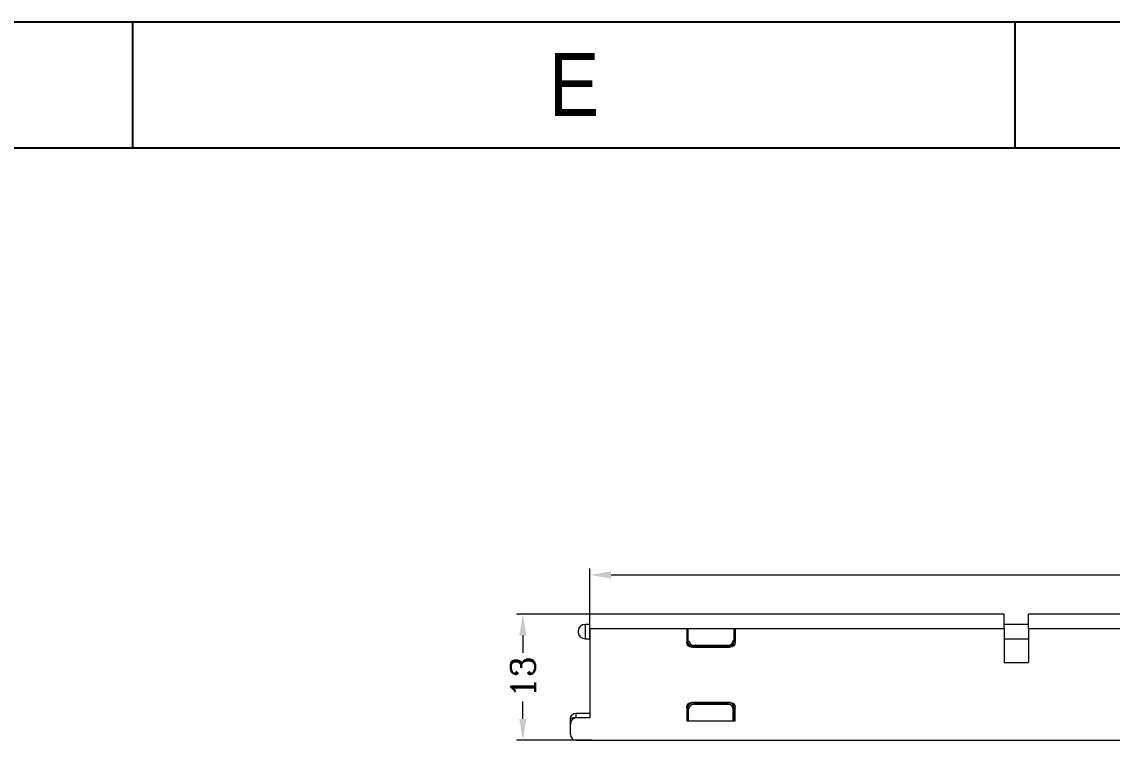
# Model space of a CAD drawing. Header units: millimetres. Extents: x -195 to 1349, y 148 to 750.
# Drawn here: x 882.7 to 995.1, y 665.8 to 739.9 of the extents above; entities that cross this region are included whole.
import ezdxf
from ezdxf.enums import TextEntityAlignment as Align

# ---------------------------------------------------------------- set-up
doc = ezdxf.new("R2010")
doc.units = ezdxf.units.MM
doc.layers.get('0').update_dxf_attribs({"linetype": 'CONTINUOUS'})
doc.layers.get('Defpoints').update_dxf_attribs({"linetype": 'CONTINUOUS'})
doc.layers.add('100', color=7, linetype='CONTINUOUS', true_color=0xffffff)
doc.styles.add('ROMANC', font='romanc.shx', dxfattribs={"bigfont": 'gbcbig.shx'})
doc.styles.add('TEXTSTYLE_0', font='txt', dxfattribs={"width": 0.8})
doc.dimstyles.new('副本 YanXiu', dxfattribs={"dimtxt": 2.5, "dimasz": 2.2, "dimexe": 0.66, "dimexo": 0.66, "dimgap": 0.66, "dimtad": 0, "dimdsep": 46, "dimtxsty": 'ROMANC', "dimcen": 0, "dimclrd": 131, "dimclre": 131, "dimclrt": 42, "dimazin": 2, "dimtfac": 1, "dimtofl": 0, "dimtmove": 0, "dimatfit": 3, "dimfxl": 1, "dimlwd": 5, "dimlwe": 5, "dimarcsym": 0})

# ---------------------------------------------------------------- blocks, each defined once
blk = doc.blocks.new('SUN_6HWZ35TKK40GSGJE8VEUYAXIAKM')
at = {"color": 7, "linetype": 'Continuous'}
for p, q in [((-594, 420), (0, 420)), ((-350, 410), (-350, 420)), ((-280, 410), (-280, 420)), ((-584, 410), (-10, 410))]:
    blk.add_line(p, q, dxfattribs=at)
at = {"color": 2, "linetype": 'Continuous', "style": 'TEXTSTYLE_0', "width": 1.2}
blk.add_text('E', height=5, dxfattribs=at).set_placement((-316.986, 412.526), (-312.986, 412.526), align=Align.FIT)
blk = doc.blocks.new('*D135')
at = {"color": 131, "lineweight": 5, "transparency": 16777216}
for p, q in [((941.23, 676.31), (941.23, 683.51)), ((943.43, 682.85), (1017.54, 682.85)), ((1099.03, 682.85), (1024.93, 682.85)), ((1101.23, 676.31), (1101.23, 683.51))]:
    blk.add_line(p, q, dxfattribs=at)
at = {"color": 131, "lineweight": 18, "transparency": 16777216}
for points in [[(943.43, 683.22), (943.43, 682.48), (941.23, 682.85)], [(1099.03, 683.22), (1099.03, 682.48), (1101.23, 682.85)]]:
    blk.add_solid(points, dxfattribs=at)
at = {"layer": 'Defpoints', "color": 0, "lineweight": 18, "transparency": 16777216}
for p in [(1101.23, 682.85), (941.23, 675.65), (1101.23, 675.65)]:
    blk.add_point(p, dxfattribs=at)
at = {"color": 42, "lineweight": 18, "transparency": 16777216, "insert": (1021.23, 682.85), "char_height": 2.5, "attachment_point": 5, "style": 'ROMANC'}
blk.add_mtext('160', dxfattribs=at)
blk = doc.blocks.new('*D136')
at = {"color": 131, "lineweight": 5, "transparency": 16777216}
for p, q in [((941.46, 678.8), (933.68, 678.8)), ((934.34, 676.6), (934.34, 674.81)), ((934.34, 668), (934.34, 669.8)), ((941.46, 665.8), (933.68, 665.8))]:
    blk.add_line(p, q, dxfattribs=at)
at = {"color": 131, "lineweight": 18, "transparency": 16777216}
for points in [[(933.97, 676.6), (934.7, 676.6), (934.34, 678.8)], [(933.97, 668), (934.7, 668), (934.34, 665.8)]]:
    blk.add_solid(points, dxfattribs=at)
at = {"layer": 'Defpoints', "color": 0, "lineweight": 18, "transparency": 16777216}
for p in [(942.12, 678.8), (934.34, 665.8), (942.12, 665.8)]:
    blk.add_point(p, dxfattribs=at)
at = {"color": 42, "lineweight": 18, "transparency": 16777216, "insert": (934.34, 672.3), "char_height": 2.5, "attachment_point": 5, "rotation": 90, "style": 'ROMANC'}
blk.add_mtext('13', dxfattribs=at)

msp = doc.modelspace()

# ---------------------------------------------------------------- linework, layer by layer
at = {"layer": '100', "color": 7, "linetype": 'Continuous', "lineweight": 18}
for p, q in [((983.982, 678.804), (941.233, 678.804)), ((941.233, 677.304), (941.233, 678.804)), ((983.982, 677.304), (983.982, 678.804)), ((1018.932, 678.804), (986.482, 678.804)), ((986.482, 677.304), (986.482, 678.804)), ((941.233, 677.754), (940.783, 677.754)), ((941.233, 677.304), (941.233, 668.104)), ((951.233, 677.304), (951.233, 675.903)), ((956.233, 677.304), (951.233, 677.304)), ((951.353, 677.304), (951.353, 676.104)), ((956.112, 677.304), (956.112, 676.104)), ((956.233, 677.304), (956.233, 675.903)), ((986.482, 677.754), (983.982, 677.754)), ((983.982, 677.304), (983.982, 673.804)), ((986.482, 677.304), (986.482, 673.804)), ((940.783, 676.254), (941.233, 676.254)), ((951.319, 676.104), (951.353, 676.104)), ((951.319, 676.104), (951.319, 675.99)), ((951.434, 676.104), (951.353, 676.104)), ((956.112, 676.104), (956.032, 676.104)), ((956.146, 676.104), (956.112, 676.104)), ((956.146, 676.104), (956.146, 675.99)), ((983.982, 676.254), (986.482, 676.254)), ((951.732, 675.404), (955.733, 675.404)), ((951.819, 675.49), (955.647, 675.49)), ((951.932, 675.605), (955.533, 675.605)), ((983.982, 673.804), (986.482, 673.804)), ((951.233, 669.205), (951.233, 667.804)), ((955.733, 669.704), (951.732, 669.704)), ((955.647, 669.617), (951.819, 669.617)), ((955.533, 669.503), (951.932, 669.503)), ((956.233, 667.804), (956.233, 669.205)), ((939.833, 668.604), (941.233, 668.604)), ((941.233, 668.104), (939.833, 668.104)), ((951.319, 667.804), (951.319, 669.118)), ((951.434, 667.804), (951.434, 669.005)), ((956.031, 667.804), (956.031, 669.005)), ((956.146, 667.804), (956.146, 669.118)), ((939.233, 667.504), (939.233, 668.004)), ((939.233, 666.404), (939.233, 667.504)), ((951.233, 667.804), (956.233, 667.804)), ((939.833, 665.804), (1102.63, 665.804))]:
    msp.add_line(p, q, dxfattribs=at)
at = {"layer": '100', "color": 7, "linetype": 'Continuous', "lineweight": 13}
for p, q in [((940.783, 676.254), (940.783, 677.754)), ((951.233, 677.304), (941.233, 677.304)), ((983.982, 677.304), (956.233, 677.304)), ((1018.932, 677.304), (986.482, 677.304)), ((951.233, 675.903), (951.319, 675.99)), ((956.233, 675.903), (956.146, 675.99)), ((951.732, 675.404), (951.819, 675.49)), ((955.733, 675.404), (955.647, 675.49)), ((951.233, 669.205), (951.319, 669.118)), ((951.732, 669.704), (951.819, 669.617)), ((955.733, 669.704), (955.647, 669.617)), ((956.233, 669.205), (956.146, 669.118)), ((939.833, 668.104), (939.833, 668.604))]:
    msp.add_line(p, q, dxfattribs=at)
at = {"layer": '100', "color": 7, "linetype": 'Continuous', "lineweight": 18}
for centre, radius, start, end in [((940.783, 677.004), 0.75, 90, 270), ((939.833, 667.504), 0.6, 90, 180), ((939.833, 666.404), 0.6, 180, 270)]:
    msp.add_arc(centre, radius, start, end, dxfattribs=at)
at = {"layer": '100', "color": 7, "linetype": 'Continuous', "lineweight": 18, "extrusion": (0, 0, -1)}
msp.add_arc((-939.833, 668.004), 0.6, 0.00007, 90, dxfattribs=at)
for centre, major_axis in [((951.734, 675.904), (0.355, 0.355)), ((955.732, 675.904), (-0.355, 0.355)), ((951.734, 669.203), (0.355, -0.355)), ((955.732, 669.203), (-0.355, -0.355))]:
    msp.add_ellipse(centre, major_axis=major_axis, ratio=0.9972647, start_param=2.357564, end_param=3.9256213, dxfattribs=at)
at = {"layer": '100', "color": 7, "linetype": 'Continuous', "lineweight": 18}
for centre, major_axis, ratio, start_param, end_param in [((951.82, 675.991), (0.355, 0.355), 0.9972647, 2.357564, 3.9256213), ((951.936, 676.107), (-0.356, -0.356), 0.9924325, 5.5006838, 7.0647854), ((955.53, 676.107), (0.356, -0.356), 0.9924325, 5.5015852, 7.0656869), ((955.646, 675.991), (-0.355, 0.355), 0.9972647, 2.357564, 3.9256213), ((951.82, 669.117), (0.355, -0.355), 0.9972647, 2.357564, 3.9256213), ((951.936, 669.001), (-0.356, 0.356), 0.9924325, 5.5015852, 7.0647854), ((955.53, 669.001), (0.356, 0.356), 0.9924325, 5.5015852, 7.0647854), ((955.646, 669.117), (-0.355, -0.355), 0.9972647, 2.357564, 3.9256213)]:
    msp.add_ellipse(centre, major_axis=major_axis, ratio=ratio, start_param=start_param, end_param=end_param, dxfattribs=at)
at = {"layer": '100', "color": 7, "linetype": 'Continuous', "lineweight": 13}
msp.add_ellipse((939.833, 668.004), major_axis=(-0.6, 0), ratio=0.1666642, start_param=4.7123889, end_param=6.283191, dxfattribs=at)

# ---------------------------------------------------------------- block references
at = {"xscale": 1.3, "yscale": 1.3, "zscale": 1.3}
msp.add_blockref('SUN_6HWZ35TKK40GSGJE8VEUYAXIAKM', (1349.104, 193.911), dxfattribs=at)

# ---------------------------------------------------------------- dimensions: what is measured, and where the dimension line sits
at = {"lineweight": 18}
dim = msp.add_linear_dim(base=(1101.23, 682.848), p1=(941.233, 675.647), p2=(1101.23, 675.647), dimstyle='副本 YanXiu', dxfattribs=at)
dim.commit()
dim.dimension.update_dxf_attribs({"geometry": '*D135', "text_midpoint": (1021.232, 682.848)})
dim = msp.add_linear_dim(base=(934.337, 665.804), p1=(942.122, 678.804), p2=(942.122, 665.804), angle=90, dimstyle='副本 YanXiu', dxfattribs=at)
dim.commit()
dim.dimension.update_dxf_attribs({"geometry": '*D136', "text_midpoint": (934.337, 672.304)})

doc.saveas('drawing.dxf')
